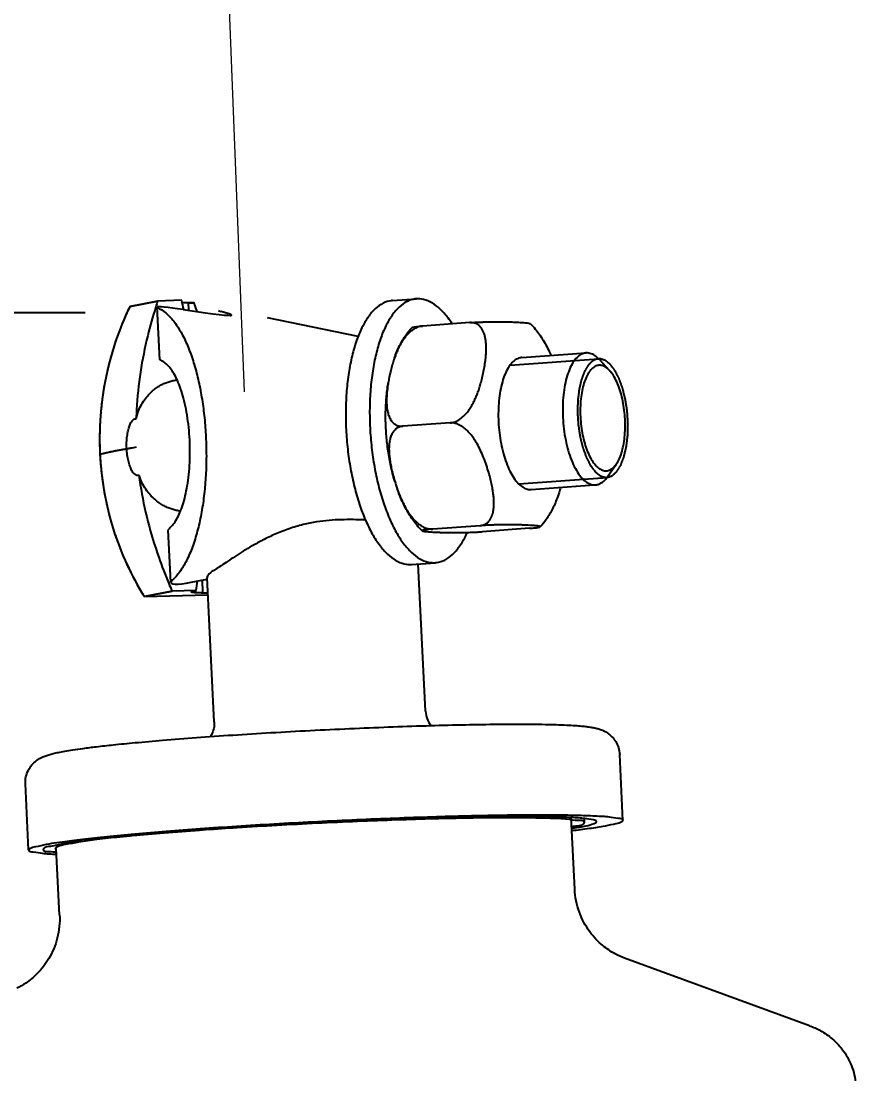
# Model space of a CAD drawing. Header units: millimetres. Extents: x 104833 to 218395, y -330386 to -125668.
# Drawn here: x 106188.1 to 106257.4, y -126700.2 to -126612.8 of the extents above; entities that cross this region are included whole.
import ezdxf

# ---------------------------------------------------------------- set-up
doc = ezdxf.new("R2010")
doc.units = ezdxf.units.MM
doc.header["$LTSCALE"] = 13
doc.linetypes.add('CENTER', pattern=[50.8, 31.75, -6.35, 6.35, -6.35])
doc.layers.get('0').update_dxf_attribs({"color": 1, "linetype": 'CENTER'})
doc.layers.add('02___PRT_ALL_AXES', color=7, linetype='Continuous')
doc.layers.add('03___PRT_ALL_CURVES', color=7, linetype='Continuous')
doc.layers.add('标注、文本', color=3, linetype='Continuous', lineweight=25)
doc.layers.add('铁心', color=3, linetype='Continuous', lineweight=0)
doc.styles.get("Standard").update_dxf_attribs({"font": 'gbenor.shx', "bigfont": 'gbcbig.shx'})
doc.dimstyles.new('1-15', dxfattribs={"dimscale": 20, "dimtxt": 3.5, "dimasz": 2, "dimexe": 1.5, "dimexo": 0.5, "dimgap": 0.5, "dimtad": 1, "dimtoh": 1, "dimdec": 1, "dimdsep": 46, "dimtxsty": 'Standard', "dimcen": 2.5, "dimclrd": 3, "dimclre": 3, "dimclrt": 3, "dimadec": 0, "dimazin": 2, "dimtfac": 1, "dimtdec": 1, "dimtmove": 0, "dimatfit": 2, "dimfxl": 1, "dimarcsym": 0})

# ---------------------------------------------------------------- blocks, each defined once
blk = doc.blocks.new('*D520')
at = {"layer": 'Defpoints', "color": 0, "transparency": 16777216}
for p in [(105689.168, -126637.024), (106203.411, -126637.024), (105987.159, -127676.334)]:
    blk.add_point(p, dxfattribs=at)
at = {"layer": '标注、文本', "color": 3, "lineweight": -2, "transparency": 16777216}
for p, q in [((106193.411, -126637.024), (105659.168, -126637.024)), ((105689.168, -127636.334), (105689.168, -126677.024)), ((105977.159, -127676.334), (105659.168, -127676.334))]:
    blk.add_line(p, q, dxfattribs=at)
at = {"layer": '标注、文本', "color": 3, "transparency": 16777216}
for points in [[(105682.501, -126677.024), (105695.835, -126677.024), (105689.168, -126637.024)], [(105682.501, -127636.334), (105695.835, -127636.334), (105689.168, -127676.334)]]:
    blk.add_solid(points, dxfattribs=at)
at = {"layer": '标注、文本', "color": 3, "transparency": 16777216, "insert": (105644.168, -127156.679), "char_height": 70, "attachment_point": 5, "rotation": 90}
blk.add_mtext('40.16', dxfattribs=at)
blk = doc.blocks.new('erfwefwef')
at = {"color": 7, "linetype": 'Continuous'}
for p, q in [((92423.144, -139928.525), (92420.877, -139929.086)), ((92423.132, -139929.039), (92423.138, -139929.049)), ((92423.576, -139933.382), (92423.132, -139929.042)), ((92425.14, -139928.361), (92423.144, -139928.525)), ((92425.349, -139929.103), (92425.351, -139929.115)), ((92426.128, -139928.465), (92426.43, -139929.22)), ((92449.132, -139928.959), (92445.22, -139929.446)), ((92423.339, -139929.155), (92423.239, -139929.108)), ((92425.292, -139929.117), (92427.174, -139929.287)), ((92429.13, -139929.287), (92428.439, -139929.117)), ((92439.933, -139930.584), (92432.328, -139929.443)), ((92459.007, -139930.961), (92458.886, -139930.969)), ((92460.919, -139932.324), (92460.022, -139931.455)), ((92423.584, -139933.385), (92423.576, -139933.379)), ((92423.782, -139933.478), (92423.584, -139933.385)), ((92447.931, -139937.352), (92444.018, -139937.84)), ((92461.882, -139940.05), (92461.226, -139941.113)), ((92460.124, -139941.87), (92460.244, -139941.863)), ((92450.851, -139945.746), (92446.939, -139946.234)), ((92454.974, -139945.746), (92451.061, -139946.234)), ((92425.46, -139951.778), (92425.018, -139947.462)), ((92425.019, -139947.464), (92425.023, -139947.437)), ((92425.463, -139951.805), (92425.465, -139951.777)), ((92427.593, -139951.581), (92428.458, -139951.352)), ((92427.652, -139951.573), (92427.652, -139951.584)), ((92425.601, -139952.524), (92423.335, -139953.086)), ((92423.335, -139953.086), (92428.591, -139952.651)), ((92427.598, -139952.361), (92425.601, -139952.524))]:
    blk.add_line(p, q, dxfattribs=at)
at = {"color": 2, "linetype": 'Continuous'}
for p, q in [((92452.659, -139932.298), (92459.943, -139931.39)), ((92459.948, -139931.39), (92459.878, -139931.401)), ((92453.87, -139942.104), (92461.165, -139941.195))]:
    blk.add_line(p, q, dxfattribs=at)
at = {"color": 7, "linetype": 'Continuous'}
for centre, radius, start, end in [((92473.644, -139941.809), 52.219, 165.26195, 165.81509), ((92409.212, -139933.242), 16.659, 14.38432, 17.03571), ((92424.728, -139902.28), 26.273, 272.14705, 273.09717), ((92458.232, -139933.302), 2.572, 46.4621, 48.18181), ((92458.158, -139933.381), 2.68, 45.93771, 46.46992), ((92459.162, -139939.849), 2.42, 324.37792, 326.10987), ((92458.932, -139939.695), 2.696, 326.1268, 328.28877), ((92457.417, -139937.456), 14.698, 199.80385, 202.32393), ((92410.894, -139950.802), 16.777, 354.67055, 357.33063), ((92475.676, -139928.027), 55.745, 205.33315, 206.06894), ((92449.297, -139961.14), 2.168, 185.83817, 220.21579)]:
    blk.add_arc(centre, radius, start, end, dxfattribs=at)
for centre, major_axis, ratio, start_param, end_param in [((92426.48, -139929.402), (3.348, -0.365), 0.049119, 1.938617, 3.151511), ((92431.583, -139929.402), (3.348, -0.365), 0.049119, -3.13131, -2.785431), ((92425.986, -139929.002), (3.348, -0.365), 0.049119, 5.08021, 6.639347), ((92436.994, -139948.491), (8.538, 2.795), 0.139774, 2.694351, 3.111125), ((92428.668, -139950.771), (3.202, 1.048), 0.139774, 3.111755, 4.324649)]:
    blk.add_ellipse(centre, major_axis=major_axis, ratio=ratio, start_param=start_param, end_param=end_param, dxfattribs=at)
for points, start_tangent, end_tangent in [([(92420.877, -139929.086), (92419.837, -139932.047), (92419.175, -139935.137), (92418.904, -139938.298), (92419.03, -139941.47)], (-0.391408, -0.920217), (0.101876, -0.994797)), ([(92423.018, -139929.013), (92422.474, -139931.447), (92422.028, -139934.492), (92421.869, -139937.598), (92421.878, -139938.36)], (-0.244994, -0.969525), (0.023999, -0.999712)), ([(92423.239, -139929.108), (92423.172, -139929.072), (92423.138, -139929.049)], (-0.895036, 0.445994), (-0.727409, 0.686204)), ([(92425.712, -139928.535), (92425.459, -139928.542), (92425.216, -139928.546), (92425.185, -139928.545)], (-0.999305, -0.037288), (-0.999993, 0.00386)), ([(92447.931, -139937.352), (92448.19, -139937.292), (92448.461, -139937.171), (92448.721, -139936.998), (92448.967, -139936.78), (92449.195, -139936.522), (92449.406, -139936.23), (92449.595, -139935.911), (92449.762, -139935.575), (92449.906, -139935.232), (92450.032, -139934.882), (92450.146, -139934.506), (92450.255, -139934.087), (92450.359, -139933.609), (92450.451, -139933.085), (92450.524, -139932.55), (92450.572, -139932.04), (92450.596, -139931.589), (92450.597, -139931.197), (92450.58, -139930.848), (92450.544, -139930.525), (92450.487, -139930.216), (92450.406, -139929.933), (92450.304, -139929.683), (92450.179, -139929.464), (92450.026, -139929.276), (92449.842, -139929.121), (92449.624, -139929.01), (92449.379, -139928.955), (92449.132, -139928.959)], (0.992317, 0.123719), (-0.992317, -0.123719)), ([(92449.132, -139928.959), (92449.398, -139928.927), (92449.695, -139928.895), (92450.001, -139928.866), (92450.31, -139928.839), (92450.617, -139928.814), (92450.919, -139928.793), (92451.211, -139928.775), (92451.487, -139928.76), (92451.746, -139928.747), (92451.991, -139928.738), (92452.232, -139928.73), (92452.477, -139928.723), (92452.731, -139928.719), (92452.999, -139928.716), (92453.282, -139928.716), (92453.558, -139928.72), (92453.795, -139928.728), (92453.973, -139928.741), (92454.083, -139928.758), (92454.124, -139928.772)], (0.992317, 0.123719), (0.666692, -0.745334)), ([(92454.123, -139928.774), (92454.572, -139929.207), (92455.283, -139930.099), (92455.897, -139931.126), (92455.998, -139931.326)], (0.75513, -0.655576), (0.444857, -0.895601)), ([(92423.339, -139929.155), (92424.049, -139929.611), (92424.731, -139930.322), (92425.367, -139931.254), (92425.944, -139932.372), (92426.454, -139933.638), (92426.89, -139935.019), (92427.25, -139936.486), (92427.532, -139938.013), (92427.734, -139939.578), (92427.855, -139941.163), (92427.892, -139942.748), (92427.842, -139944.312), (92427.702, -139945.83), (92427.47, -139947.272), (92427.143, -139948.604), (92426.724, -139949.788), (92426.217, -139950.781), (92425.632, -139951.544)], (0.913615, -0.40658), (-0.697413, -0.716669)), ([(92445.22, -139929.446), (92444.954, -139929.509), (92444.67, -139929.639), (92444.4, -139929.824), (92444.155, -139930.048), (92443.937, -139930.299), (92443.741, -139930.574), (92443.561, -139930.877), (92443.393, -139931.212), (92443.243, -139931.57), (92443.109, -139931.946), (92443.028, -139932.209)], (-0.992317, -0.123719), (-0.280804, -0.959765)), ([(92443.028, -139932.209), (92443.403, -139931.164), (92443.883, -139930.251), (92444.35, -139929.614)], (0.280803, 0.959766), (0.649514, 0.76035)), ([(92444.354, -139929.615), (92444.357, -139929.608), (92444.426, -139929.58), (92444.556, -139929.548), (92444.746, -139929.513), (92444.978, -139929.478), (92445.22, -139929.446)], (0.3151, 0.949058), (0.992317, 0.123719)), ([(92458.886, -139930.969), (92458.613, -139931.044), (92458.248, -139931.29), (92457.922, -139931.691), (92457.647, -139932.237), (92457.429, -139932.909), (92457.277, -139933.688), (92457.194, -139934.55), (92457.184, -139935.468), (92457.246, -139936.416), (92457.378, -139937.363), (92457.577, -139938.282), (92457.836, -139939.144), (92458.148, -139939.923), (92458.503, -139940.595), (92458.89, -139941.14), (92459.298, -139941.542), (92459.713, -139941.788), (92460.124, -139941.87)], (-0.991939, -0.126716), (1, 0)), ([(92459.947, -139931.386), (92459.833, -139931.29), (92459.418, -139931.044), (92459.007, -139930.961)], (-0.745366, 0.666656), (-1, 0)), ([(92443.028, -139932.209), (92442.988, -139932.348), (92442.877, -139932.79), (92442.773, -139933.283), (92442.679, -139933.845), (92442.62, -139934.31)], (-0.280804, -0.959765), (-0.1103, -0.993898)), ([(92460.107, -139931.929), (92459.792, -139931.995), (92459.5, -139932.191), (92459.24, -139932.513), (92459.019, -139932.949), (92458.845, -139933.487), (92458.724, -139934.11), (92458.657, -139934.8), (92458.649, -139935.535), (92458.698, -139936.293), (92458.804, -139937.051), (92458.963, -139937.786), (92459.171, -139938.475), (92459.42, -139939.098), (92459.704, -139939.636), (92460.014, -139940.072), (92460.34, -139940.394), (92460.673, -139940.59), (92461.001, -139940.656)], (-1, 0), (1, 0)), ([(92460.919, -139932.324), (92460.768, -139932.191), (92460.435, -139931.995), (92460.107, -139931.929)], (-0.718588, 0.695436), (-1, 0)), ([(92461.882, -139940.05), (92462.089, -139939.636), (92462.263, -139939.098), (92462.385, -139938.475), (92462.451, -139937.785), (92462.459, -139937.05), (92462.41, -139936.292), (92462.304, -139935.534), (92462.145, -139934.799), (92461.938, -139934.11), (92461.688, -139933.487), (92461.404, -139932.949), (92461.094, -139932.513), (92460.919, -139932.324)], (0.525831, 0.850589), (-0.718588, 0.695436)), ([(92425.189, -139947.221), (92425.474, -139946.857), (92425.732, -139946.386), (92425.961, -139945.811), (92426.156, -139945.138), (92426.314, -139944.364), (92426.429, -139943.49), (92426.495, -139942.521), (92426.504, -139941.492), (92426.454, -139940.433), (92426.347, -139939.376), (92426.183, -139938.344), (92425.969, -139937.366), (92425.713, -139936.47), (92425.429, -139935.688), (92425.123, -139935.021), (92424.802, -139934.467), (92424.468, -139934.023), (92424.127, -139933.693), (92423.782, -139933.478)], (0.691565, 0.722314), (-0.909333, 0.416069)), ([(92442.623, -139938.089), (92442.536, -139936.878), (92442.528, -139935.674), (92442.601, -139934.488), (92442.62, -139934.31)], (-0.101876, 0.994797), (0.110335, 0.993894)), ([(92442.62, -139934.31), (92442.602, -139934.482), (92442.557, -139935.129), (92442.557, -139935.735), (92442.605, -139936.271), (92442.701, -139936.727), (92442.839, -139937.101), (92443.018, -139937.4), (92443.237, -139937.625), (92443.49, -139937.774), (92443.761, -139937.843), (92444.018, -139937.84)], (-0.1103, -0.993898), (0.992318, 0.123713)), ([(92421.878, -139938.36), (92422.036, -139937.723), (92422.27, -139937.149), (92422.558, -139936.653), (92422.872, -139936.244), (92423.187, -139935.922), (92423.494, -139935.669), (92423.794, -139935.467), (92424.097, -139935.302), (92424.415, -139935.164), (92424.747, -139935.056), (92424.963, -139935.003)], (0.170689, 0.985325), (0.978165, 0.207828)), ([(92444.018, -139937.84), (92443.764, -139937.904), (92443.535, -139938.029), (92443.339, -139938.215), (92443.175, -139938.468), (92443.053, -139938.787), (92442.982, -139939.157), (92442.961, -139939.538), (92442.976, -139939.916), (92443.018, -139940.29), (92443.085, -139940.676), (92443.18, -139941.101), (92443.311, -139941.585), (92443.481, -139942.127), (92443.588, -139942.436)], (-0.992317, -0.123719), (0.338968, -0.940798)), ([(92450.851, -139945.746), (92451.081, -139945.692), (92451.3, -139945.582), (92451.486, -139945.423), (92451.631, -139945.233), (92451.738, -139945.024), (92451.815, -139944.803), (92451.868, -139944.564), (92451.9, -139944.297), (92451.909, -139943.998), (92451.894, -139943.674), (92451.856, -139943.33), (92451.794, -139942.958), (92451.705, -139942.551), (92451.587, -139942.1), (92451.433, -139941.594), (92451.232, -139941.018), (92450.985, -139940.395), (92450.707, -139939.788), (92450.408, -139939.231), (92450.097, -139938.747), (92449.782, -139938.339), (92449.463, -139938.006), (92449.142, -139937.74), (92448.817, -139937.541), (92448.494, -139937.409), (92448.19, -139937.349), (92447.931, -139937.352)], (0.992317, 0.123719), (-0.992318, -0.123715)), ([(92421.398, -139938.856), (92421.463, -139938.708), (92421.546, -139938.578), (92421.643, -139938.473), (92421.754, -139938.398), (92421.878, -139938.36)], (0.345323, 0.938484), (0.991586, 0.129448)), ([(92443.588, -139942.436), (92443.373, -139941.795), (92443.042, -139940.586), (92442.792, -139939.346), (92442.623, -139938.089)], (-0.338969, 0.940798), (-0.101876, 0.994797)), ([(92421.8, -139942.783), (92421.639, -139942.502), (92421.483, -139942.122), (92421.351, -139941.669), (92421.254, -139941.159), (92421.2, -139940.628), (92421.191, -139940.101), (92421.227, -139939.615), (92421.3, -139939.19), (92421.398, -139938.856)], (-0.563764, 0.825936), (0.345323, 0.938484)), ([(92461.001, -139940.656), (92461.316, -139940.59), (92461.608, -139940.394), (92461.868, -139940.072), (92461.882, -139940.05)], (1, 0), (0.525831, 0.850589)), ([(92460.244, -139941.862), (92460.518, -139941.788), (92460.883, -139941.542), (92461.129, -139941.258)], (0.991938, 0.126723), (0.582608, 0.812754)), ([(92419.03, -139941.47), (92419.549, -139944.593), (92420.452, -139947.607), (92421.722, -139950.456), (92423.335, -139953.086)], (0.101876, -0.994797), (0.578367, -0.815777)), ([(92422.359, -139943.057), (92422.233, -139943.073), (92422.111, -139943.049), (92421.997, -139942.989), (92421.892, -139942.898), (92421.8, -139942.783)], (-0.955782, -0.294076), (-0.563764, 0.825936)), ([(92425.949, -139945.845), (92425.851, -139945.836), (92425.502, -139945.783), (92425.162, -139945.7), (92424.83, -139945.587), (92424.494, -139945.438), (92424.142, -139945.24), (92423.766, -139944.974), (92423.374, -139944.623), (92422.99, -139944.183), (92422.644, -139943.656), (92422.359, -139943.057)], (-0.997022, 0.077113), (-0.364268, 0.931294)), ([(92422.359, -139943.057), (92422.505, -139943.808), (92423.292, -139946.833), (92424.349, -139949.753), (92425.291, -139951.879)], (0.178933, -0.983861), (0.427767, -0.903889)), ([(92446.071, -139946.419), (92445.622, -139945.986), (92444.91, -139945.094), (92444.296, -139944.066), (92443.821, -139943.039)], (-0.75513, 0.655576), (-0.380284, 0.92487)), ([(92443.821, -139943.039), (92443.89, -139943.204), (92444.095, -139943.659), (92444.295, -139944.056), (92444.496, -139944.413), (92444.705, -139944.743), (92444.924, -139945.046), (92445.143, -139945.311), (92445.361, -139945.538), (92445.587, -139945.739), (92445.833, -139945.919), (92446.103, -139946.071), (92446.393, -139946.183), (92446.681, -139946.238), (92446.939, -139946.234)], (0.380359, -0.924839), (0.992317, 0.123719)), ([(92457.165, -139942.984), (92456.79, -139944.029), (92456.31, -139944.942), (92455.843, -139945.579)], (-0.280802, -0.959766), (-0.649514, -0.76035)), ([(92457.357, -139942.223), (92457.257, -139942.649), (92457.165, -139942.984)], (-0.209869, -0.977729), (-0.280829, -0.959758)), ([(92455.842, -139945.579), (92455.843, -139945.563), (92455.81, -139945.547), (92455.747, -139945.535), (92455.659, -139945.525), (92455.544, -139945.518), (92455.4, -139945.511), (92455.218, -139945.507), (92454.992, -139945.504), (92454.708, -139945.504), (92454.372, -139945.508), (92454.006, -139945.516), (92453.626, -139945.529), (92453.244, -139945.546), (92452.867, -139945.566), (92452.499, -139945.59), (92452.136, -139945.618), (92451.778, -139945.648), (92451.43, -139945.682), (92451.113, -139945.715), (92450.851, -139945.746)], (0.342598, 0.939482), (-0.992317, -0.123719)), ([(92454.974, -139945.746), (92455.212, -139945.715), (92455.424, -139945.683), (92455.593, -139945.654), (92455.718, -139945.627), (92455.8, -139945.602), (92455.841, -139945.581), (92455.842, -139945.579)], (0.992317, 0.123719), (0.342598, 0.939482)), ([(92446.939, -139946.234), (92446.692, -139946.267), (92446.472, -139946.3), (92446.301, -139946.331), (92446.177, -139946.358), (92446.1, -139946.383), (92446.067, -139946.404), (92446.072, -139946.418)], (-0.992317, -0.123719), (0.557746, -0.830012)), ([(92446.072, -139946.418), (92446.075, -139946.422), (92446.121, -139946.437), (92446.198, -139946.449), (92446.302, -139946.459), (92446.436, -139946.466), (92446.605, -139946.472), (92446.817, -139946.476), (92447.085, -139946.477), (92447.415, -139946.474), (92447.781, -139946.468), (92448.168, -139946.456), (92448.56, -139946.44), (92448.951, -139946.42), (92449.337, -139946.395), (92449.718, -139946.367), (92449.811, -139946.36)], (0.557746, -0.830012), (0.996715, 0.080992)), ([(92449.811, -139946.36), (92450.094, -139946.336), (92450.46, -139946.301), (92450.792, -139946.266), (92451.061, -139946.234)], (0.996715, 0.080992), (0.992317, 0.123719)), ([(92425.189, -139947.221), (92425.106, -139947.313), (92425.051, -139947.385), (92425.023, -139947.437)], (-0.691565, -0.722314), (-0.347117, -0.937822)), ([(92425.632, -139951.544), (92425.547, -139951.639), (92425.491, -139951.717), (92425.465, -139951.777)], (-0.697413, -0.716669), (-0.227712, -0.973728)), ([(92427.209, -139952.491), (92427.211, -139952.484), (92427.227, -139952.47), (92427.256, -139952.455), (92427.298, -139952.438), (92427.353, -139952.421), (92427.422, -139952.402), (92427.598, -139952.361)], (0.127606, 0.991825), (0.977589, 0.210524)), ([(92428.578, -139952.516), (92428.539, -139952.518), (92428.207, -139952.533), (92427.917, -139952.542), (92427.674, -139952.545), (92427.48, -139952.542), (92427.337, -139952.533), (92427.246, -139952.518), (92427.221, -139952.508), (92427.209, -139952.497), (92427.209, -139952.491)], (-0.998642, -0.052104), (0.127606, 0.991825)), ([(92414.278, -139969.135), (92414.297, -139968.535), (92414.471, -139967.969), (92414.735, -139967.528), (92415.077, -139967.168), (92415.44, -139966.907), (92415.772, -139966.735), (92416.097, -139966.605), (92416.453, -139966.488), (92416.874, -139966.371), (92417.396, -139966.244), (92418.059, -139966.1), (92418.907, -139965.933), (92419.996, -139965.737), (92421.392, -139965.507), (92423.181, -139965.233), (92425.468, -139964.909), (92428.25, -139964.543), (92431.257, -139964.174), (92434.414, -139963.811), (92437.657, -139963.461), (92440.92, -139963.132), (92444.137, -139962.831), (92447.24, -139962.563), (92450.17, -139962.334), (92452.866, -139962.149), (92455.278, -139962.012), (92457.368, -139961.927), (92459.118, -139961.896)], (-0.101876, 0.994797), (1, 0)), ([(92459.118, -139961.896), (92459.748, -139961.902), (92460.254, -139961.919), (92460.668, -139961.944), (92461.018, -139961.979), (92461.333, -139962.027), (92461.644, -139962.097), (92461.978, -139962.211), (92462.342, -139962.396), (92462.703, -139962.67), (92463.036, -139963.053), (92463.29, -139963.537), (92463.423, -139964.102)], (1, 0), (0.101876, -0.994797)), ([(92429.667, -139963.15), (92429.652, -139963.708), (92429.49, -139964.254), (92429.414, -139964.407)], (0.101876, -0.994797), (-0.480723, -0.876872)), ([(92459.677, -139969.546), (92458.117, -139969.572), (92456.176, -139969.649), (92453.894, -139969.775), (92451.317, -139969.947), (92448.498, -139970.163), (92445.493, -139970.418), (92442.365, -139970.707), (92439.177, -139971.023), (92435.993, -139971.361), (92432.879, -139971.713), (92429.898, -139972.073), (92427.11, -139972.433), (92424.573, -139972.785), (92422.338, -139973.123), (92420.45, -139973.439), (92418.948, -139973.728), (92417.863, -139973.983), (92417.216, -139974.199), (92417.103, -139974.269)], (-1, 0), (-0.808872, -0.587985)), ([(92461.796, -139969.78), (92461.796, -139969.775), (92461.535, -139969.649), (92460.824, -139969.572), (92459.677, -139969.546)], (0.072672, 0.997356), (-1, 0)), ([(92459.761, -139970.443), (92459.87, -139970.418), (92460.955, -139970.163), (92461.601, -139969.947), (92461.796, -139969.78)], (0.97669, 0.214653), (0.072672, 0.997356)), ([(92417.103, -139974.269), (92417.022, -139974.366)], (-0.808872, -0.587985), (-0.072672, -0.997356)), ([(92417.022, -139974.366), (92417.022, -139974.372), (92417.117, -139974.449)], (-0.072672, -0.997356), (0.929964, -0.367651))]:
    blk.add_spline(points, degree=3, dxfattribs=dict(at, start_tangent=start_tangent, end_tangent=end_tangent))
at = {"color": 2, "linetype": 'Continuous'}
for points, start_tangent, end_tangent in [([(92459.878, -139931.401), (92459.786, -139931.444), (92459.693, -139931.486), (92459.646, -139931.508), (92459.6, -139931.529), (92459.577, -139931.54), (92459.554, -139931.551), (92459.53, -139931.561), (92459.519, -139931.567), (92459.507, -139931.572), (92459.495, -139931.577), (92459.49, -139931.58), (92459.484, -139931.583), (92459.479, -139931.587), (92459.473, -139931.593), (92459.463, -139931.604), (92459.442, -139931.626), (92459.422, -139931.648), (92459.38, -139931.692), (92459.339, -139931.736), (92459.298, -139931.78), (92459.257, -139931.823), (92459.215, -139931.867), (92459.195, -139931.889), (92459.174, -139931.911), (92459.164, -139931.922), (92459.153, -139931.933), (92459.143, -139931.944), (92459.138, -139931.95), (92459.133, -139931.955), (92459.13, -139931.958), (92459.128, -139931.962), (92459.124, -139931.97), (92459.115, -139931.987), (92459.097, -139932.02), (92459.08, -139932.053), (92459.062, -139932.086), (92459.027, -139932.152), (92458.992, -139932.218), (92458.957, -139932.284), (92458.922, -139932.35), (92458.887, -139932.416), (92458.87, -139932.449), (92458.852, -139932.482), (92458.844, -139932.498), (92458.839, -139932.506), (92458.835, -139932.514), (92458.831, -139932.523), (92458.828, -139932.534), (92458.821, -139932.554), (92458.808, -139932.596), (92458.795, -139932.637), (92458.782, -139932.679), (92458.769, -139932.72), (92458.743, -139932.804), (92458.717, -139932.887), (92458.691, -139932.97), (92458.664, -139933.053), (92458.651, -139933.094), (92458.638, -139933.136), (92458.625, -139933.177), (92458.619, -139933.198), (92458.612, -139933.219), (92458.609, -139933.229), (92458.607, -139933.241), (92458.603, -139933.266), (92458.594, -139933.315), (92458.577, -139933.412), (92458.561, -139933.51), (92458.544, -139933.608), (92458.527, -139933.706), (92458.51, -139933.803), (92458.494, -139933.901), (92458.485, -139933.95), (92458.477, -139933.999), (92458.473, -139934.023), (92458.468, -139934.048), (92458.466, -139934.06), (92458.465, -139934.073), (92458.464, -139934.087), (92458.463, -139934.101), (92458.46, -139934.156), (92458.457, -139934.211), (92458.453, -139934.266), (92458.45, -139934.321), (92458.443, -139934.432), (92458.436, -139934.542), (92458.429, -139934.652), (92458.422, -139934.763), (92458.416, -139934.873), (92458.412, -139934.928), (92458.411, -139934.956), (92458.409, -139934.983), (92458.408, -139935.011), (92458.408, -139935.026), (92458.409, -139935.04), (92458.41, -139935.097), (92458.414, -139935.212), (92458.418, -139935.327), (92458.421, -139935.441), (92458.425, -139935.556), (92458.432, -139935.785), (92458.436, -139935.9), (92458.437, -139935.929), (92458.438, -139935.958), (92458.438, -139935.972), (92458.439, -139935.986), (92458.441, -139936.001), (92458.443, -139936.016), (92458.45, -139936.075), (92458.457, -139936.134), (92458.471, -139936.252), (92458.485, -139936.37), (92458.499, -139936.489), (92458.513, -139936.607), (92458.527, -139936.725), (92458.541, -139936.843), (92458.548, -139936.902), (92458.556, -139936.961), (92458.557, -139936.976), (92458.559, -139936.991), (92458.562, -139937.005), (92458.565, -139937.019), (92458.571, -139937.047), (92458.577, -139937.075), (92458.6, -139937.188), (92458.647, -139937.414), (92458.671, -139937.527), (92458.694, -139937.64), (92458.718, -139937.752), (92458.741, -139937.865), (92458.753, -139937.922), (92458.756, -139937.936), (92458.759, -139937.95), (92458.766, -139937.976), (92458.774, -139938.003), (92458.782, -139938.029), (92458.799, -139938.081), (92458.815, -139938.134), (92458.831, -139938.186), (92458.863, -139938.291), (92458.895, -139938.396), (92458.927, -139938.501), (92458.959, -139938.606), (92458.991, -139938.71), (92459.007, -139938.763), (92459.023, -139938.815), (92459.031, -139938.841), (92459.036, -139938.854), (92459.041, -139938.866), (92459.051, -139938.889), (92459.061, -139938.913), (92459.081, -139938.96), (92459.101, -139939.007), (92459.141, -139939.101), (92459.181, -139939.195), (92459.221, -139939.289), (92459.261, -139939.383), (92459.301, -139939.477), (92459.341, -139939.571), (92459.362, -139939.618), (92459.372, -139939.642), (92459.377, -139939.654), (92459.382, -139939.663), (92459.394, -139939.682), (92459.405, -139939.701), (92459.427, -139939.739), (92459.45, -139939.778), (92459.473, -139939.816), (92459.518, -139939.892), (92459.563, -139939.968), (92459.608, -139940.045), (92459.653, -139940.121), (92459.676, -139940.159), (92459.698, -139940.197), (92459.721, -139940.235), (92459.743, -139940.273), (92459.755, -139940.292), (92459.76, -139940.302), (92459.766, -139940.31), (92459.773, -139940.317), (92459.779, -139940.324), (92459.791, -139940.339), (92459.816, -139940.368), (92459.841, -139940.396), (92459.891, -139940.454), (92459.941, -139940.512), (92459.99, -139940.57), (92460.04, -139940.628), (92460.09, -139940.686), (92460.115, -139940.715), (92460.14, -139940.744), (92460.165, -139940.773), (92460.177, -139940.787), (92460.183, -139940.794), (92460.186, -139940.798), (92460.19, -139940.8), (92460.196, -139940.805), (92460.202, -139940.809), (92460.215, -139940.818), (92460.228, -139940.826), (92460.24, -139940.835), (92460.266, -139940.853), (92460.291, -139940.87), (92460.342, -139940.906), (92460.393, -139940.941), (92460.443, -139940.976), (92460.494, -139941.011), (92460.545, -139941.046), (92460.57, -139941.064), (92460.596, -139941.081), (92460.608, -139941.09), (92460.615, -139941.095), (92460.621, -139941.098), (92460.627, -139941.1), (92460.634, -139941.101), (92460.647, -139941.104), (92460.659, -139941.107), (92460.672, -139941.11), (92460.698, -139941.116), (92460.723, -139941.122), (92460.749, -139941.129), (92460.8, -139941.141), (92460.852, -139941.153), (92460.954, -139941.177), (92461.057, -139941.202)], (-0.908219, -0.418495), (0.973029, -0.230684)), ([(92460.051, -139931.384), (92460.04, -139931.384), (92460.03, -139931.384), (92460.024, -139931.384), (92460.021, -139931.384), (92460.017, -139931.384), (92460.009, -139931.385), (92460.005, -139931.385), (92460, -139931.385), (92459.998, -139931.385), (92459.995, -139931.385), (92459.99, -139931.386), (92459.979, -139931.387), (92459.973, -139931.387), (92459.97, -139931.387), (92459.966, -139931.388), (92459.957, -139931.389), (92459.948, -139931.39)], (-0.999966, -0.008214), (-0.994535, -0.104407)), ([(92461.165, -139941.195), (92461.261, -139941.158), (92461.357, -139941.122), (92461.404, -139941.103), (92461.452, -139941.085), (92461.476, -139941.076), (92461.5, -139941.067), (92461.524, -139941.058), (92461.536, -139941.053), (92461.548, -139941.048), (92461.56, -139941.044), (92461.566, -139941.042), (92461.572, -139941.039), (92461.577, -139941.035), (92461.583, -139941.03), (92461.593, -139941.019), (92461.604, -139941.009), (92461.615, -139940.998), (92461.636, -139940.977), (92461.679, -139940.936), (92461.722, -139940.894), (92461.764, -139940.852), (92461.807, -139940.81), (92461.85, -139940.768), (92461.871, -139940.748), (92461.893, -139940.727), (92461.903, -139940.716), (92461.914, -139940.706), (92461.925, -139940.695), (92461.93, -139940.69), (92461.935, -139940.685), (92461.938, -139940.682), (92461.94, -139940.678), (92461.945, -139940.67), (92461.954, -139940.655), (92461.972, -139940.623), (92461.99, -139940.591), (92462.008, -139940.559), (92462.044, -139940.496), (92462.08, -139940.432), (92462.116, -139940.369), (92462.151, -139940.305), (92462.187, -139940.242), (92462.205, -139940.21), (92462.223, -139940.178), (92462.232, -139940.162), (92462.237, -139940.154), (92462.241, -139940.146), (92462.246, -139940.138), (92462.249, -139940.127), (92462.256, -139940.107), (92462.27, -139940.066), (92462.283, -139940.024), (92462.297, -139939.983), (92462.311, -139939.942), (92462.338, -139939.859), (92462.366, -139939.776), (92462.394, -139939.694), (92462.421, -139939.611), (92462.435, -139939.57), (92462.449, -139939.529), (92462.462, -139939.487), (92462.469, -139939.467), (92462.476, -139939.446), (92462.48, -139939.436), (92462.482, -139939.424), (92462.486, -139939.399), (92462.495, -139939.35), (92462.513, -139939.252), (92462.531, -139939.154), (92462.549, -139939.055), (92462.567, -139938.957), (92462.585, -139938.859), (92462.603, -139938.761), (92462.612, -139938.712), (92462.621, -139938.663), (92462.626, -139938.638), (92462.63, -139938.614), (92462.633, -139938.602), (92462.634, -139938.588), (92462.635, -139938.575), (92462.636, -139938.561), (92462.64, -139938.506), (92462.644, -139938.451), (92462.648, -139938.397), (92462.651, -139938.342), (92462.659, -139938.232), (92462.667, -139938.123), (92462.675, -139938.013), (92462.682, -139937.903), (92462.686, -139937.849), (92462.69, -139937.794), (92462.694, -139937.739), (92462.696, -139937.712), (92462.698, -139937.684), (92462.699, -139937.657), (92462.699, -139937.642), (92462.698, -139937.627), (92462.697, -139937.569), (92462.694, -139937.453), (92462.691, -139937.337), (92462.688, -139937.22), (92462.685, -139937.104), (92462.679, -139936.871), (92462.676, -139936.755), (92462.676, -139936.726), (92462.675, -139936.697), (92462.675, -139936.682), (92462.674, -139936.667), (92462.672, -139936.653), (92462.671, -139936.638), (92462.664, -139936.579), (92462.657, -139936.52), (92462.644, -139936.401), (92462.63, -139936.283), (92462.617, -139936.165), (92462.604, -139936.047), (92462.59, -139935.929), (92462.577, -139935.81), (92462.57, -139935.751), (92462.563, -139935.692), (92462.562, -139935.677), (92462.56, -139935.663), (92462.557, -139935.648), (92462.554, -139935.634), (92462.549, -139935.605), (92462.543, -139935.576), (92462.519, -139935.461), (92462.473, -139935.231), (92462.449, -139935.116), (92462.426, -139935.001), (92462.403, -139934.886), (92462.379, -139934.771), (92462.368, -139934.713), (92462.365, -139934.699), (92462.362, -139934.684), (92462.354, -139934.657), (92462.346, -139934.63), (92462.338, -139934.603), (92462.322, -139934.55), (92462.306, -139934.496), (92462.289, -139934.443), (92462.257, -139934.336), (92462.225, -139934.229), (92462.193, -139934.122), (92462.16, -139934.014), (92462.128, -139933.907), (92462.112, -139933.854), (92462.096, -139933.8), (92462.092, -139933.787), (92462.088, -139933.773), (92462.083, -139933.761), (92462.078, -139933.749), (92462.068, -139933.725), (92462.058, -139933.701), (92462.038, -139933.654), (92462.018, -139933.607), (92461.978, -139933.512), (92461.939, -139933.418), (92461.899, -139933.323), (92461.859, -139933.229), (92461.819, -139933.134), (92461.779, -139933.039), (92461.759, -139932.992), (92461.749, -139932.968), (92461.744, -139932.957), (92461.738, -139932.947), (92461.727, -139932.927), (92461.716, -139932.908), (92461.693, -139932.869), (92461.67, -139932.83), (92461.647, -139932.791), (92461.601, -139932.713), (92461.555, -139932.635), (92461.51, -139932.557), (92461.464, -139932.479), (92461.441, -139932.44), (92461.418, -139932.401), (92461.395, -139932.362), (92461.372, -139932.323), (92461.361, -139932.303), (92461.355, -139932.293), (92461.349, -139932.285), (92461.343, -139932.278), (92461.336, -139932.271), (92461.324, -139932.256), (92461.299, -139932.227), (92461.274, -139932.198), (92461.225, -139932.14), (92461.175, -139932.082), (92461.125, -139932.023), (92461.075, -139931.965), (92461.026, -139931.907), (92461.001, -139931.878), (92460.976, -139931.849), (92460.951, -139931.82), (92460.939, -139931.805), (92460.932, -139931.798), (92460.929, -139931.794), (92460.926, -139931.792), (92460.919, -139931.787), (92460.913, -139931.783), (92460.9, -139931.774), (92460.887, -139931.765), (92460.874, -139931.756), (92460.849, -139931.738), (92460.823, -139931.72), (92460.771, -139931.684), (92460.72, -139931.648), (92460.668, -139931.612), (92460.616, -139931.576), (92460.565, -139931.54), (92460.539, -139931.522), (92460.513, -139931.504), (92460.5, -139931.495), (92460.494, -139931.491), (92460.487, -139931.487), (92460.481, -139931.485), (92460.475, -139931.484), (92460.462, -139931.481), (92460.449, -139931.478), (92460.436, -139931.475), (92460.41, -139931.469), (92460.385, -139931.463), (92460.359, -139931.457), (92460.308, -139931.444), (92460.257, -139931.432), (92460.154, -139931.408), (92460.051, -139931.384)], (0.934016, 0.357232), (-0.973014, 0.230744)), ([(92461.057, -139941.202), (92461.068, -139941.201), (92461.079, -139941.201), (92461.084, -139941.201), (92461.087, -139941.201), (92461.091, -139941.201), (92461.1, -139941.2), (92461.104, -139941.2), (92461.108, -139941.2), (92461.11, -139941.2), (92461.113, -139941.2), (92461.119, -139941.199), (92461.129, -139941.198), (92461.135, -139941.198), (92461.138, -139941.198), (92461.143, -139941.197), (92461.151, -139941.196), (92461.16, -139941.195)], (0.999966, 0.008214), (0.994531, 0.104444))]:
    blk.add_spline(points, degree=3, dxfattribs=dict(at, start_tangent=start_tangent, end_tangent=end_tangent))
at = {"layer": '02___PRT_ALL_AXES', "color": 7, "linetype": 'Continuous'}
for p, q in [((92442.609, -139927.467), (92444.586, -139927.22)), ((92453.57, -139931.632), (92458.886, -139930.969)), ((92454.928, -139942.526), (92460.125, -139941.878)), ((92445.325, -139949.254), (92447.302, -139949.008)), ((92447.14, -139961.36), (92445.893, -139949.184)), ((92429.667, -139963.15), (92428.448, -139951.245)), ((92463.981, -139969.557), (92463.423, -139964.102)), ((92414.836, -139974.59), (92414.278, -139969.135)), ((92460.275, -139975.47), (92459.668, -139969.547)), ((92460.809, -139969.904), (92460.774, -139969.571)), ((92428.909, -139972.196), (92429.409, -139972.134)), ((92417.683, -139979.832), (92417.122, -139974.356)), ((92417.131, -139973.845), (92417.585, -139973.761)), ((92480.341, -139985.765), (92464.706, -139980.966))]:
    blk.add_line(p, q, dxfattribs=at)
blk.add_arc((92427.643, -139947.628), 12.906, 101.37713, 101.98637, dxfattribs=at)
for points, start_tangent, end_tangent in [([(92444.586, -139927.22), (92444.483, -139927.236), (92443.823, -139927.479), (92443.209, -139927.959), (92442.657, -139928.667), (92442.178, -139929.585), (92441.783, -139930.694), (92441.481, -139931.969), (92441.279, -139933.381), (92441.181, -139934.899), (92441.19, -139936.488), (92441.305, -139938.114)], (-0.992507, -0.122188), (0.101876, -0.994797)), ([(92447.658, -139929.133), (92447.297, -139928.667), (92446.599, -139927.959), (92445.887, -139927.479), (92445.177, -139927.236), (92444.586, -139927.22)], (-0.583873, 0.811845), (-0.992507, -0.122188)), ([(92442.608, -139927.467), (92442.506, -139927.482), (92441.845, -139927.725), (92441.232, -139928.206), (92440.68, -139928.913), (92440.201, -139929.832), (92439.806, -139930.941), (92439.504, -139932.215), (92439.302, -139933.627), (92439.204, -139935.145), (92439.213, -139936.735), (92439.327, -139938.361)], (-0.992507, -0.122188), (0.101876, -0.994797)), ([(92453.57, -139931.632), (92453.501, -139931.643), (92453.138, -139931.791), (92452.806, -139932.084), (92452.513, -139932.512), (92452.267, -139933.066), (92452.075, -139933.728), (92451.943, -139934.483), (92451.874, -139935.308), (92451.869, -139936.181), (92451.929, -139937.079)], (-0.992611, -0.121337), (0.101876, -0.994797)), ([(92451.929, -139937.079), (92452.053, -139937.976), (92452.236, -139938.85), (92452.475, -139939.675), (92452.761, -139940.429), (92453.089, -139941.092), (92453.448, -139941.645), (92453.829, -139942.074), (92454.221, -139942.366), (92454.614, -139942.514), (92454.928, -139942.525)], (0.101876, -0.994797), (0.992611, 0.121337)), ([(92439.327, -139938.361), (92439.546, -139939.986), (92439.863, -139941.576), (92440.271, -139943.094), (92440.763, -139944.506), (92441.326, -139945.78), (92441.948, -139946.889), (92442.615, -139947.808), (92443.312, -139948.515), (92444.024, -139948.996), (92444.734, -139949.239), (92445.325, -139949.254)], (0.101876, -0.994797), (0.992507, 0.122188)), ([(92441.305, -139938.114), (92441.523, -139939.74), (92441.84, -139941.329), (92442.249, -139942.847), (92442.74, -139944.259), (92443.303, -139945.534), (92443.925, -139946.643), (92444.592, -139947.561), (92445.289, -139948.269), (92446.001, -139948.749), (92446.712, -139948.992), (92447.303, -139949.008)], (0.101876, -0.994797), (0.992507, 0.122188)), ([(92441.316, -139945.759), (92441.242, -139945.762), (92440.294, -139945.799), (92439.318, -139945.858), (92438.318, -139945.964), (92437.276, -139946.144), (92436.178, -139946.425), (92435.025, -139946.832), (92433.89, -139947.348), (92432.89, -139947.893), (92432.051, -139948.411), (92431.323, -139948.9), (92430.669, -139949.366), (92430.077, -139949.802), (92429.559, -139950.186), (92429.127, -139950.495)], (-0.999255, -0.038595), (-0.825358, -0.564609)), ([(92447.303, -139949.008), (92447.405, -139948.992), (92448.066, -139948.749), (92448.679, -139948.269), (92449.231, -139947.561), (92449.71, -139946.643), (92449.824, -139946.365)], (0.992507, 0.122188), (0.362977, 0.931798)), ([(92417.585, -139973.761), (92419.246, -139973.46), (92421.252, -139973.134), (92423.568, -139972.791), (92426.156, -139972.435), (92428.97, -139972.073), (92431.963, -139971.711), (92435.083, -139971.355), (92438.277, -139971.012), (92441.491, -139970.686), (92444.669, -139970.385), (92447.757, -139970.112), (92450.702, -139969.873), (92453.454, -139969.671), (92455.966, -139969.511), (92458.194, -139969.394), (92460.101, -139969.323), (92461.654, -139969.3)], (0.983831, 0.179102), (1, 0)), ([(92461.654, -139969.3), (92462.826, -139969.323), (92463.598, -139969.394), (92463.956, -139969.511), (92463.953, -139969.551)], (1, 0), (-0.207382, -0.97826)), ([(92429.409, -139972.134), (92432.036, -139971.82), (92435.306, -139971.452), (92438.645, -139971.1), (92441.979, -139970.773), (92445.234, -139970.478), (92448.336, -139970.221), (92451.217, -139970.008), (92453.812, -139969.844), (92456.063, -139969.733), (92457.921, -139969.677), (92459.342, -139969.677), (92460.296, -139969.733), (92460.762, -139969.844), (92460.763, -139969.898)], (0.992488, 0.122341), (-0.11334, -0.993556)), ([(92460.763, -139969.898), (92460.728, -139970.008), (92460.196, -139970.221), (92459.744, -139970.313)], (-0.11334, -0.993556), (-0.966479, -0.256746)), ([(92463.953, -139969.551), (92463.893, -139969.671), (92463.412, -139969.873), (92462.52, -139970.112), (92461.233, -139970.385), (92459.781, -139970.649)], (-0.207382, -0.97826), (-0.98457, -0.174993)), ([(92416.077, -139974.494), (92416.112, -139974.385), (92416.644, -139974.172), (92417.662, -139973.915), (92419.145, -139973.62), (92421.057, -139973.293), (92423.358, -139972.941), (92425.995, -139972.573), (92428.909, -139972.196)], (0.11334, 0.993556), (0.992317, 0.123719)), ([(92414.865, -139974.596), (92414.925, -139974.475), (92415.406, -139974.273), (92416.298, -139974.034), (92417.131, -139973.845)], (0.207382, 0.97826), (0.982197, 0.187855)), ([(92417.158, -139974.685), (92416.544, -139974.66), (92416.079, -139974.549), (92416.077, -139974.494)], (-0.995632, 0.093367), (0.11334, 0.993556)), ([(92417.164, -139974.847), (92415.992, -139974.823), (92415.22, -139974.752), (92414.862, -139974.635), (92414.865, -139974.596)], (-1, 0), (0.207382, 0.97826)), ([(92464.706, -139980.966), (92463.909, -139980.655), (92462.849, -139980.017), (92461.718, -139978.938), (92460.762, -139977.359), (92460.275, -139975.47)], (-0.955987, 0.293409), (-0.101876, 0.994797)), ([(92417.683, -139979.832), (92417.591, -139981.772), (92416.976, -139983.513), (92416.089, -139984.8), (92415.177, -139985.645), (92414.458, -139986.112)], (0.101876, -0.994797), (-0.876672, -0.481089)), ([(92480.341, -139985.765), (92481.272, -139986.13), (92482.283, -139986.756), (92483.284, -139987.747), (92484.063, -139989.083), (92484.451, -139990.631)], (0.955987, -0.293409), (0.101876, -0.994797))]:
    blk.add_spline(points, degree=3, dxfattribs=dict(at, start_tangent=start_tangent, end_tangent=end_tangent))
at = {"layer": '03___PRT_ALL_CURVES', "color": 4, "linetype": 'Continuous'}
for p, q in [((92420.877, -139929.086), (92423.144, -139928.525)), ((92425.14, -139928.361), (92423.144, -139928.525)), ((92425.432, -139928.543), (92425.185, -139928.545)), ((92425.78, -139929.161), (92425.71, -139928.484)), ((92426.147, -139928.515), (92425.968, -139928.524)), ((92419.941, -139931.687), (92419.925, -139931.74)), ((92419.295, -139934.405), (92419.282, -139934.481)), ((92418.953, -139937.202), (92418.949, -139937.272)), ((92418.924, -139940.044), (92418.926, -139940.075)), ((92419.03, -139941.47), (92419.067, -139941.458)), ((92419.21, -139942.855), (92419.215, -139942.886)), ((92419.8, -139945.581), (92419.818, -139945.649)), ((92420.689, -139948.22), (92420.717, -139948.291)), ((92421.87, -139950.733), (92421.896, -139950.781)), ((92428.168, -139952.483), (92428.063, -139951.456)), ((92423.335, -139953.086), (92425.601, -139952.524)), ((92423.335, -139953.086), (92428.591, -139952.651)), ((92427.598, -139952.361), (92425.601, -139952.524)), ((92427.209, -139952.488), (92427.21, -139952.486)), ((92427.21, -139952.486), (92427.21, -139952.485)), ((92427.32, -139952.431), (92427.321, -139952.431)), ((92427.321, -139952.431), (92427.337, -139952.426))]:
    blk.add_line(p, q, dxfattribs=at)
for points, start_tangent, end_tangent in [([(92420.877, -139929.086), (92420.82, -139929.224), (92420.792, -139929.292), (92420.777, -139929.326), (92420.763, -139929.361), (92420.749, -139929.395), (92420.735, -139929.429), (92420.731, -139929.438), (92420.727, -139929.446), (92420.724, -139929.456), (92420.72, -139929.466), (92420.711, -139929.487), (92420.703, -139929.508), (92420.687, -139929.549), (92420.671, -139929.591), (92420.638, -139929.674), (92420.605, -139929.757), (92420.572, -139929.84), (92420.54, -139929.923), (92420.509, -139930.006), (92420.446, -139930.174), (92420.415, -139930.258), (92420.384, -139930.341), (92420.354, -139930.426), (92420.325, -139930.51), (92420.295, -139930.595), (92420.28, -139930.637), (92420.266, -139930.679), (92420.251, -139930.721), (92420.236, -139930.764), (92420.232, -139930.774), (92420.229, -139930.785), (92420.225, -139930.795), (92420.222, -139930.804), (92420.216, -139930.821), (92420.211, -139930.839), (92420.199, -139930.874), (92420.187, -139930.91), (92420.164, -139930.981), (92420.14, -139931.052), (92420.129, -139931.087), (92420.117, -139931.123), (92420.111, -139931.14), (92420.105, -139931.158), (92420.102, -139931.167), (92420.101, -139931.172), (92420.099, -139931.178), (92420.095, -139931.19), (92420.091, -139931.202), (92420.084, -139931.226), (92420.076, -139931.251), (92420.061, -139931.299), (92420.046, -139931.348), (92420.031, -139931.396), (92420.001, -139931.493), (92419.941, -139931.687)], (-0.383879, -0.923383), (-0.295766, -0.955261)), ([(92425.968, -139928.524), (92425.934, -139928.525), (92425.901, -139928.527), (92425.884, -139928.528), (92425.867, -139928.528), (92425.831, -139928.53), (92425.794, -139928.531), (92425.759, -139928.533), (92425.724, -139928.534), (92425.69, -139928.536), (92425.656, -139928.537), (92425.623, -139928.538), (92425.59, -139928.539), (92425.558, -139928.54), (92425.432, -139928.543)], (-0.99895, -0.045808), (-0.999716, -0.023825)), ([(92419.925, -139931.74), (92419.884, -139931.884), (92419.863, -139931.956), (92419.853, -139931.992), (92419.843, -139932.028), (92419.833, -139932.064), (92419.822, -139932.1), (92419.82, -139932.109), (92419.817, -139932.118), (92419.814, -139932.128), (92419.811, -139932.138), (92419.806, -139932.16), (92419.8, -139932.182), (92419.788, -139932.225), (92419.777, -139932.269), (92419.753, -139932.355), (92419.73, -139932.442), (92419.707, -139932.529), (92419.684, -139932.616), (92419.663, -139932.703), (92419.641, -139932.791), (92419.62, -139932.878), (92419.609, -139932.922), (92419.598, -139932.966), (92419.587, -139933.009), (92419.582, -139933.031), (92419.579, -139933.042), (92419.576, -139933.053), (92419.574, -139933.062), (92419.572, -139933.071), (92419.568, -139933.089), (92419.56, -139933.126), (92419.551, -139933.163), (92419.543, -139933.199), (92419.526, -139933.272), (92419.51, -139933.346), (92419.501, -139933.382), (92419.493, -139933.419), (92419.491, -139933.428), (92419.489, -139933.437), (92419.487, -139933.447), (92419.484, -139933.458), (92419.48, -139933.48), (92419.475, -139933.502), (92419.466, -139933.546), (92419.456, -139933.59), (92419.438, -139933.678), (92419.401, -139933.855), (92419.392, -139933.899), (92419.383, -139933.944), (92419.374, -139933.99), (92419.365, -139934.036), (92419.33, -139934.22), (92419.295, -139934.405)], (-0.275433, -0.96132), (-0.186345, -0.982484)), ([(92419.282, -139934.481), (92419.257, -139934.629), (92419.244, -139934.704), (92419.238, -139934.741), (92419.232, -139934.778), (92419.226, -139934.815), (92419.219, -139934.852), (92419.218, -139934.861), (92419.216, -139934.87), (92419.215, -139934.88), (92419.213, -139934.892), (92419.21, -139934.914), (92419.206, -139934.936), (92419.2, -139934.981), (92419.193, -139935.026), (92419.18, -139935.115), (92419.166, -139935.204), (92419.153, -139935.293), (92419.14, -139935.383), (92419.128, -139935.472), (92419.117, -139935.562), (92419.105, -139935.652), (92419.099, -139935.697), (92419.093, -139935.741), (92419.087, -139935.786), (92419.084, -139935.809), (92419.083, -139935.82), (92419.081, -139935.831), (92419.08, -139935.84), (92419.079, -139935.85), (92419.077, -139935.868), (92419.073, -139935.906), (92419.069, -139935.943), (92419.064, -139935.981), (92419.056, -139936.056), (92419.048, -139936.13), (92419.043, -139936.168), (92419.039, -139936.205), (92419.038, -139936.215), (92419.037, -139936.224), (92419.036, -139936.234), (92419.035, -139936.245), (92419.033, -139936.268), (92419.031, -139936.29), (92419.026, -139936.335), (92419.022, -139936.38), (92419.013, -139936.47), (92419.005, -139936.56), (92418.996, -139936.65), (92418.992, -139936.695), (92418.988, -139936.741), (92418.981, -139936.833), (92418.967, -139937.018), (92418.953, -139937.202)], (-0.165698, -0.986177), (-0.075724, -0.997129)), ([(92418.949, -139937.272), (92418.94, -139937.423), (92418.936, -139937.498), (92418.934, -139937.536), (92418.932, -139937.573), (92418.93, -139937.611), (92418.928, -139937.649), (92418.927, -139937.658), (92418.927, -139937.667), (92418.926, -139937.677), (92418.926, -139937.689), (92418.925, -139937.711), (92418.924, -139937.734), (92418.922, -139937.779), (92418.921, -139937.824), (92418.917, -139937.915), (92418.914, -139938.005), (92418.91, -139938.096), (92418.907, -139938.186), (92418.906, -139938.277), (92418.904, -139938.367), (92418.902, -139938.458), (92418.901, -139938.503), (92418.901, -139938.548), (92418.9, -139938.594), (92418.899, -139938.616), (92418.899, -139938.627), (92418.899, -139938.639), (92418.899, -139938.648), (92418.899, -139938.658), (92418.899, -139938.677), (92418.899, -139938.714), (92418.899, -139938.752), (92418.899, -139938.79), (92418.898, -139938.865), (92418.898, -139938.941), (92418.898, -139938.978), (92418.898, -139939.016), (92418.898, -139939.025), (92418.898, -139939.035), (92418.898, -139939.045), (92418.898, -139939.056), (92418.899, -139939.079), (92418.899, -139939.102), (92418.9, -139939.147), (92418.901, -139939.192), (92418.902, -139939.283), (92418.903, -139939.373), (92418.905, -139939.464), (92418.906, -139939.509), (92418.906, -139939.532), (92418.907, -139939.556), (92418.909, -139939.605), (92418.91, -139939.654), (92418.914, -139939.751), (92418.917, -139939.849), (92418.924, -139940.044)], (-0.055382, -0.998465), (0.035494, -0.99937)), ([(92418.926, -139940.075), (92418.934, -139940.226), (92418.938, -139940.301), (92418.94, -139940.339), (92418.942, -139940.376), (92418.944, -139940.414), (92418.946, -139940.452), (92418.947, -139940.461), (92418.947, -139940.471), (92418.948, -139940.481), (92418.949, -139940.492), (92418.951, -139940.514), (92418.952, -139940.537), (92418.955, -139940.582), (92418.959, -139940.627), (92418.965, -139940.718), (92418.972, -139940.808), (92418.978, -139940.898), (92418.985, -139940.988), (92418.994, -139941.078), (92419.01, -139941.258), (92419.018, -139941.349), (92419.027, -139941.439), (92419.037, -139941.528), (92419.047, -139941.618), (92419.057, -139941.708), (92419.062, -139941.753), (92419.066, -139941.798), (92419.071, -139941.843), (92419.076, -139941.888), (92419.078, -139941.899), (92419.079, -139941.91), (92419.08, -139941.921), (92419.081, -139941.93), (92419.084, -139941.949), (92419.086, -139941.968), (92419.091, -139942.005), (92419.096, -139942.042), (92419.105, -139942.117), (92419.115, -139942.192), (92419.12, -139942.229), (92419.125, -139942.266), (92419.127, -139942.285), (92419.129, -139942.304), (92419.131, -139942.313), (92419.131, -139942.318), (92419.132, -139942.325), (92419.134, -139942.337), (92419.136, -139942.35), (92419.14, -139942.375), (92419.143, -139942.4), (92419.151, -139942.451), (92419.158, -139942.501), (92419.166, -139942.552), (92419.181, -139942.653), (92419.21, -139942.855)], (0.054859, -0.998494), (0.14597, -0.989289)), ([(92419.067, -139941.458), (92419.202, -139941.417), (92419.27, -139941.397), (92419.337, -139941.377), (92419.371, -139941.367), (92419.405, -139941.357), (92419.422, -139941.352), (92419.44, -139941.347), (92419.458, -139941.341), (92419.477, -139941.336), (92419.552, -139941.315), (92419.628, -139941.294), (92419.703, -139941.273), (92419.74, -139941.263), (92419.778, -139941.253), (92419.797, -139941.247), (92419.816, -139941.242), (92419.825, -139941.239), (92419.83, -139941.238), (92419.836, -139941.237), (92419.848, -139941.233), (92419.859, -139941.23), (92419.906, -139941.218), (92419.953, -139941.206), (92420, -139941.194), (92420.047, -139941.182), (92420.141, -139941.157), (92420.235, -139941.133), (92420.281, -139941.121), (92420.328, -139941.109), (92420.374, -139941.098), (92420.42, -139941.086), (92420.511, -139941.064), (92420.603, -139941.042), (92420.648, -139941.031), (92420.694, -139941.019), (92420.74, -139941.008), (92420.785, -139940.997), (92420.797, -139940.994), (92420.808, -139940.992), (92420.814, -139940.99), (92420.821, -139940.989), (92420.835, -139940.985), (92420.862, -139940.979), (92420.89, -139940.972), (92420.946, -139940.959), (92421.002, -139940.947), (92421.114, -139940.921), (92421.226, -139940.895), (92421.338, -139940.869), (92421.394, -139940.856), (92421.451, -139940.843), (92421.566, -139940.818), (92421.796, -139940.767), (92422.026, -139940.716)], (0.957922, 0.287027), (0.976597, 0.215076)), ([(92419.215, -139942.886), (92419.24, -139943.034), (92419.253, -139943.108), (92419.259, -139943.145), (92419.265, -139943.182), (92419.271, -139943.22), (92419.278, -139943.257), (92419.279, -139943.266), (92419.281, -139943.275), (92419.282, -139943.285), (92419.285, -139943.296), (92419.289, -139943.318), (92419.293, -139943.34), (92419.301, -139943.385), (92419.309, -139943.429), (92419.326, -139943.518), (92419.342, -139943.607), (92419.359, -139943.695), (92419.376, -139943.784), (92419.394, -139943.872), (92419.412, -139943.96), (92419.43, -139944.049), (92419.44, -139944.093), (92419.449, -139944.137), (92419.458, -139944.181), (92419.462, -139944.203), (92419.465, -139944.214), (92419.467, -139944.225), (92419.469, -139944.234), (92419.471, -139944.243), (92419.475, -139944.262), (92419.483, -139944.298), (92419.491, -139944.335), (92419.5, -139944.372), (92419.516, -139944.445), (92419.533, -139944.518), (92419.541, -139944.555), (92419.549, -139944.591), (92419.551, -139944.6), (92419.553, -139944.61), (92419.555, -139944.619), (92419.558, -139944.63), (92419.563, -139944.652), (92419.569, -139944.674), (92419.579, -139944.718), (92419.59, -139944.761), (92419.611, -139944.849), (92419.632, -139944.936), (92419.654, -139945.024), (92419.664, -139945.068), (92419.67, -139945.09), (92419.676, -139945.113), (92419.688, -139945.16), (92419.701, -139945.207), (92419.725, -139945.301), (92419.75, -139945.394), (92419.8, -139945.581)], (0.165704, -0.986176), (0.255396, -0.966836)), ([(92419.818, -139945.649), (92419.859, -139945.792), (92419.88, -139945.864), (92419.89, -139945.9), (92419.901, -139945.936), (92419.911, -139945.972), (92419.921, -139946.008), (92419.924, -139946.017), (92419.927, -139946.026), (92419.929, -139946.036), (92419.933, -139946.046), (92419.939, -139946.068), (92419.946, -139946.089), (92419.959, -139946.132), (92419.972, -139946.175), (92419.998, -139946.261), (92420.025, -139946.347), (92420.051, -139946.432), (92420.078, -139946.518), (92420.106, -139946.603), (92420.133, -139946.688), (92420.161, -139946.773), (92420.175, -139946.816), (92420.189, -139946.859), (92420.203, -139946.901), (92420.21, -139946.922), (92420.214, -139946.933), (92420.217, -139946.944), (92420.22, -139946.953), (92420.223, -139946.961), (92420.229, -139946.979), (92420.242, -139947.014), (92420.254, -139947.049), (92420.266, -139947.085), (92420.291, -139947.155), (92420.315, -139947.225), (92420.327, -139947.261), (92420.339, -139947.296), (92420.343, -139947.305), (92420.346, -139947.314), (92420.349, -139947.323), (92420.353, -139947.333), (92420.36, -139947.354), (92420.368, -139947.375), (92420.384, -139947.417), (92420.399, -139947.459), (92420.43, -139947.543), (92420.461, -139947.627), (92420.491, -139947.711), (92420.507, -139947.753), (92420.523, -139947.795), (92420.556, -139947.88), (92420.623, -139948.05), (92420.689, -139948.22)], (0.275847, -0.961202), (0.363351, -0.931652)), ([(92420.717, -139948.291), (92420.774, -139948.428), (92420.803, -139948.497), (92420.817, -139948.531), (92420.831, -139948.566), (92420.846, -139948.6), (92420.86, -139948.634), (92420.863, -139948.643), (92420.867, -139948.651), (92420.871, -139948.66), (92420.875, -139948.671), (92420.884, -139948.691), (92420.893, -139948.711), (92420.911, -139948.752), (92420.929, -139948.793), (92420.964, -139948.875), (92421, -139948.956), (92421.035, -139949.038), (92421.071, -139949.119), (92421.108, -139949.2), (92421.146, -139949.281), (92421.183, -139949.361), (92421.201, -139949.402), (92421.22, -139949.442), (92421.238, -139949.482), (92421.248, -139949.503), (92421.252, -139949.513), (92421.257, -139949.523), (92421.261, -139949.531), (92421.265, -139949.539), (92421.273, -139949.556), (92421.289, -139949.589), (92421.305, -139949.623), (92421.321, -139949.656), (92421.353, -139949.723), (92421.385, -139949.789), (92421.401, -139949.823), (92421.417, -139949.856), (92421.421, -139949.864), (92421.425, -139949.873), (92421.43, -139949.881), (92421.435, -139949.891), (92421.445, -139949.911), (92421.455, -139949.931), (92421.475, -139949.97), (92421.494, -139950.01), (92421.534, -139950.089), (92421.614, -139950.247), (92421.634, -139950.287), (92421.655, -139950.327), (92421.677, -139950.368), (92421.698, -139950.408), (92421.784, -139950.571), (92421.87, -139950.733)], (0.383105, -0.923705), (0.46822, -0.883612)), ([(92421.896, -139950.781), (92421.968, -139950.909), (92422.004, -139950.974), (92422.039, -139951.038), (92422.057, -139951.07), (92422.075, -139951.102), (92422.08, -139951.11), (92422.084, -139951.118), (92422.089, -139951.127), (92422.095, -139951.136), (92422.106, -139951.155), (92422.117, -139951.175), (92422.139, -139951.213), (92422.161, -139951.251), (92422.205, -139951.327), (92422.25, -139951.403), (92422.294, -139951.479), (92422.339, -139951.555), (92422.384, -139951.63), (92422.476, -139951.781), (92422.522, -139951.856), (92422.567, -139951.931), (92422.615, -139952.005), (92422.662, -139952.079), (92422.709, -139952.153), (92422.732, -139952.19), (92422.756, -139952.227), (92422.78, -139952.264), (92422.803, -139952.301), (92422.809, -139952.311), (92422.815, -139952.32), (92422.821, -139952.329), (92422.826, -139952.336), (92422.836, -139952.352), (92422.846, -139952.367), (92422.866, -139952.397), (92422.886, -139952.428), (92422.926, -139952.489), (92422.967, -139952.549), (92422.987, -139952.58), (92423.007, -139952.61), (92423.017, -139952.626), (92423.027, -139952.641), (92423.032, -139952.648), (92423.035, -139952.653), (92423.039, -139952.658), (92423.046, -139952.668), (92423.053, -139952.678), (92423.067, -139952.699), (92423.081, -139952.719), (92423.109, -139952.76), (92423.137, -139952.8), (92423.166, -139952.841), (92423.222, -139952.923), (92423.335, -139953.086)], (0.486624, -0.873611), (0.568928, -0.822387)), ([(92427.322, -139952.531), (92427.295, -139952.527), (92427.288, -139952.526), (92427.282, -139952.525), (92427.271, -139952.523), (92427.26, -139952.521), (92427.254, -139952.52), (92427.25, -139952.518), (92427.242, -139952.516), (92427.237, -139952.515), (92427.233, -139952.513), (92427.23, -139952.512), (92427.227, -139952.511), (92427.222, -139952.508), (92427.219, -139952.507), (92427.217, -139952.505), (92427.214, -139952.502), (92427.21, -139952.498), (92427.209, -139952.496), (92427.209, -139952.495), (92427.209, -139952.491), (92427.209, -139952.488)], (-0.990577, 0.136958), (-0.021171, 0.999776)), ([(92427.21, -139952.485), (92427.215, -139952.48), (92427.217, -139952.477), (92427.221, -139952.474), (92427.226, -139952.471), (92427.231, -139952.468), (92427.237, -139952.464), (92427.243, -139952.461), (92427.251, -139952.457), (92427.258, -139952.454), (92427.267, -139952.45), (92427.276, -139952.446), (92427.286, -139952.443), (92427.297, -139952.439), (92427.32, -139952.431)], (0.628133, 0.778106), (0.946308, 0.323267)), ([(92428.578, -139952.516), (92428.467, -139952.521), (92428.412, -139952.523), (92428.357, -139952.526), (92428.33, -139952.527), (92428.302, -139952.529), (92428.288, -139952.529), (92428.275, -139952.53), (92428.251, -139952.531), (92428.202, -139952.533), (92428.153, -139952.534), (92428.103, -139952.536), (92428.054, -139952.538), (92428.03, -139952.539), (92428.018, -139952.539), (92428.007, -139952.539), (92427.986, -139952.54), (92427.964, -139952.54), (92427.879, -139952.542), (92427.836, -139952.543), (92427.814, -139952.544), (92427.804, -139952.544), (92427.793, -139952.544), (92427.784, -139952.544), (92427.775, -139952.544), (92427.757, -139952.544), (92427.721, -139952.544), (92427.648, -139952.544), (92427.63, -139952.544), (92427.612, -139952.544), (92427.603, -139952.544), (92427.595, -139952.544), (92427.58, -139952.544), (92427.55, -139952.543), (92427.52, -139952.542), (92427.489, -139952.541), (92427.459, -139952.541), (92427.452, -139952.54), (92427.444, -139952.54), (92427.44, -139952.54), (92427.437, -139952.54), (92427.432, -139952.54), (92427.421, -139952.539), (92427.41, -139952.538), (92427.388, -139952.536), (92427.366, -139952.535), (92427.322, -139952.531)], (-0.998875, -0.047413), (-0.997071, 0.076483)), ([(92427.337, -139952.426), (92427.362, -139952.418), (92427.375, -139952.415), (92427.388, -139952.411), (92427.402, -139952.407), (92427.417, -139952.403), (92427.432, -139952.399), (92427.447, -139952.395), (92427.464, -139952.391), (92427.48, -139952.387), (92427.497, -139952.383), (92427.515, -139952.379), (92427.533, -139952.375), (92427.538, -139952.374), (92427.543, -139952.373), (92427.554, -139952.37), (92427.576, -139952.365), (92427.598, -139952.361)], (0.959062, 0.283196), (0.976534, 0.215364))]:
    blk.add_spline(points, degree=3, dxfattribs=dict(at, start_tangent=start_tangent, end_tangent=end_tangent))

msp = doc.modelspace()

# ---------------------------------------------------------------- linework, layer by layer
at = {"layer": '铁心'}
msp.add_lwpolyline([(106206.632, -126643.589), (106192.025, -126270.768), (106192.025, -126270.768)], dxfattribs=at)

# ---------------------------------------------------------------- block references
at = {"layer": '标注、文本', "rotation": 356.9999999999923}
msp.add_blockref('erfwefwef', (21226.238, 17937.759), dxfattribs=at)

# ---------------------------------------------------------------- dimensions: what is measured, and where the dimension line sits
at = {"layer": '标注、文本'}
dim = msp.add_linear_dim(base=(105689.168, -126637.024), p1=(105987.159, -127676.334), p2=(106203.411, -126637.024), angle=90, text='40.16', dimstyle='1-15', dxfattribs=at)
dim.commit()
dim.dimension.update_dxf_attribs({"geometry": '*D520', "text_midpoint": (105644.168, -127156.679)})

doc.saveas('drawing.dxf')
